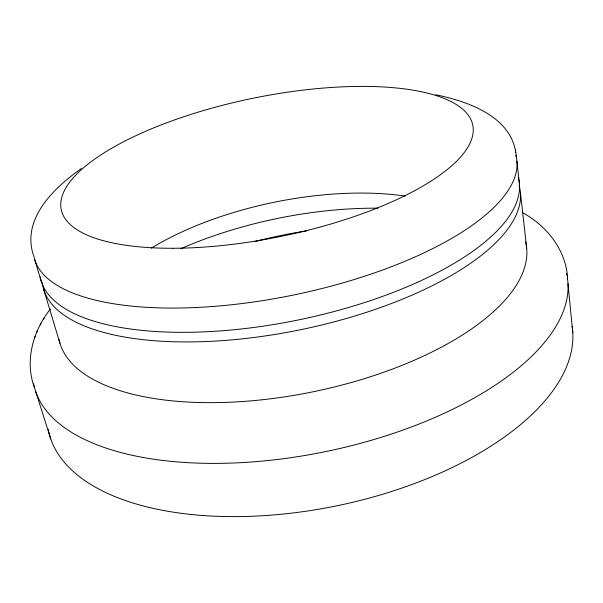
<?xml version="1.0" encoding="UTF-8"?>
<svg xmlns="http://www.w3.org/2000/svg" width="603" height="603" viewBox="0 0 603 603"><rect width="100%" height="100%" fill="white"/><g stroke="black" fill="none" stroke-linecap="round" stroke-linejoin="round"><path stroke-width="0.9" d="M50.516 308.917C33.12 330.64 24.421 360.926 34.484 387.737M34.575 337.816L35.117 336.482M36.896 332.027L37.424 330.723M40.22 324.987L40.966 323.705M43.499 319.281L44.215 318.03M81.299 168.531C54.413 187.684 21.64 218.196 33.301 254.813M435.833 94.739C468.998 101.771 512.836 116.771 516.311 156.313M522.635 212.708C547.019 226.057 566.632 250.622 567.581 279.219M35.871 392.018L50.758 438.946M34.688 259.539L41.155 280.998M43.718 289.478L59.946 343.288M515.316 150.049L515.648 152.137M516.907 161.212L519.409 183.5M520.404 192.319L526.683 248.232M567.988 283.704L572.797 332.75M518.904 179.996A244.223 93.066 -11.6 0 1 296.344 320.359A244.223 93.066 -11.6 0 1 40.152 276.694M518.301 177.425A244.223 93.066 -11.6 0 1 518.723 179.136M515.814 155.355A246.235 89.734 -11.6 0 1 294.641 294.784A246.235 89.734 -11.6 0 1 33.723 255.393M519.04 185.302A243.424 94.362 -11.6 0 1 299.495 329.947A243.424 94.362 -11.6 0 1 42.331 282.475M526.11 244.215A238.373 102.352 -11.6 0 1 312.241 391.958A238.373 102.352 -11.6 0 1 58.958 339.361M525.59 241.848A238.373 102.352 -11.6 0 1 525.952 243.424M567.363 277.757A272.089 124.241 -11.6 0 1 324.406 451.851A272.089 124.241 -11.6 0 1 34.198 386.297M34.009 385.468A272.089 124.241 -11.6 0 1 33.67 383.817M566.549 273.619A272.089 124.241 -11.6 0 1 566.91 275.262M572.134 326.457A266.993 131.575 -11.6 0 1 331.997 506.776A266.993 131.575 -11.6 0 1 48.232 429.389M151.368 248.127A200.761 85.807 -11.6 0 1 405.254 196.073M254.903 241.562A235.389 110.522 -11.6 0 1 306.882 230.866M180.666 248.768A237.243 107.786 -11.6 0 1 377.968 208.178M172.775 248.27A210.063 70.483 -11.6 0 0 473.001 126.449A210.063 70.483 -11.6 0 0 155.197 127.278A210.063 70.483 -11.6 0 0 172.775 248.27"/></g></svg>
